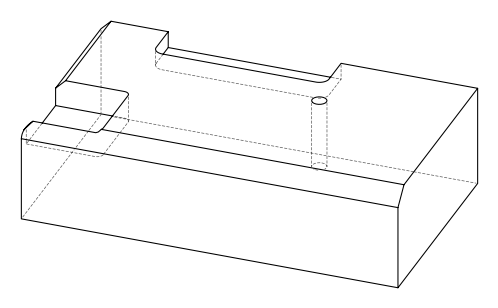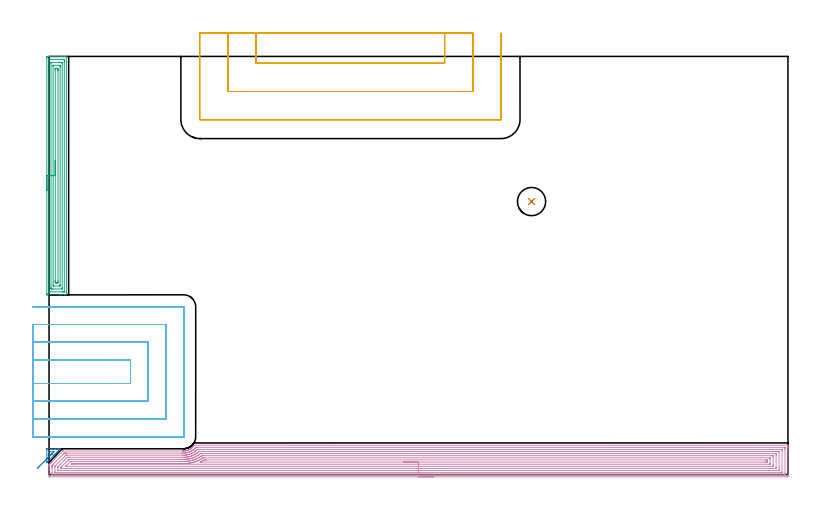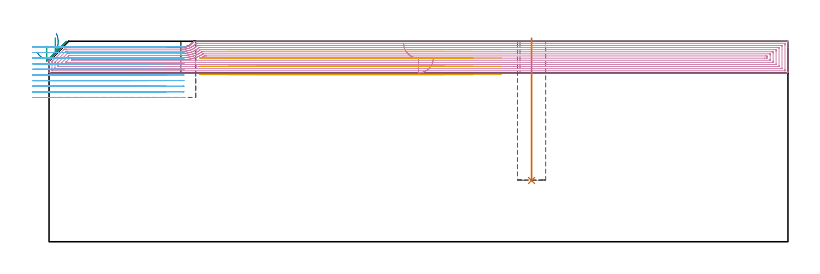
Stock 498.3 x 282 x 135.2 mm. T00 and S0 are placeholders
(PLAN: 6 operations, 3 tool changes, 74.3 min)
(1 INDEXABLE_INSERT_DRILL_BLIND_HOLE_FROM_SOLID | STEP1POCKET | NXT0302_009 | 0.39 min | 26503 mm3)
(2 AREA_MILL | FG_CHAMFER_SURFACE | UGT0205_001 | 0.35 min | 1896 mm3)
(3 AREA_MILL_1 | FG_CHAMFER_SURFACE_1 | UGT0205_001 | 6.7 min | 14604 mm3)
(4 AREA_MILL_2 | FG_CHAMFER_SURFACE_2 | UGT0205_001 | 31.25 min | 111786 mm3)
(5 MILL_SLOT | SLOT_PARTIAL_RECTANGULAR | UGT0201_109 | Follow Part, ap 6.35, ae 75% | 11.34 min | 283521 mm3)
(6 MILL_SLOT_1 | SLOT_PARTIAL_RECTANGULAR_1 | NXT0201_012 | Follow Part, ap 4, ae 75% | 24.32 min | 386224 mm3)
(TOOL NXT0302_009 | Index. Insert Drill 19mm [880-D1900L25-05] | D19 PA176 FL95 Z2)
(TOOL UGT0205_001 | Chamfer Mill 20 x 3 x 45 deg. | D20 FL50 Z2)
(TOOL UGT0201_109 | End Mill 25.4 mm | D25.4 FL25 Z2)
(TOOL NXT0201_012 | ENDMILL 16mm [2P460-1600-NA 1630] | D16 FL38 Z6)
(OP 1 INDEXABLE_INSERT_DRILL_BLIND_HOLE_FROM_SOLID)
G17 G21 G94 G90
T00 M6
G54
G17 G0 G90 X325.4 Y184.1 S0 M3
G43 Z145.2 H1
G94 G81 G98 Z41.3 F250. R137.2
G80
M5
M2
(OP 2 AREA_MILL)
G17 G21 G94 G90
T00 M6
G54
G17 G0 G90 X4.841 Y14.441 S1061 M3
G43 Z145.2 H0
Z140.588
G94 G1 X5.175 Y14.775 Z139.855 F250.
X5.462 Y15.062 Z139.083
X5.701 Y15.301 Z138.278
X5.889 Y15.489 Z137.448
X6.025 Y15.625 Z136.597
X6.109 Y15.709 Z135.732
X6.138 Y15.738 Z134.861
X6.114 Y15.714 Z133.989
X6.037 Y15.637 Z133.124
X5.906 Y15.506 Z132.271
X5.723 Y15.323 Z131.438
X5.49 Y15.09 Z130.631
X5.207 Y14.807 Z129.855
X4.878 Y14.478 Z129.117
X4.505 Y14.105 Z128.422
X4.09 Y13.691 Z127.777
X3.638 Y13.238 Z127.184
X3.15 Y12.75 Z126.65
X-1.17 Y8.429 Z122.328
X-1.32 Y8.278 Z122.177
X-1.473 Y8.131 Z122.025
X-1.494 Y8.117 Z122.003
X-1.499 Y8.131 Z121.999
X-1.5 Y16.773 Z122.
X-1.498 Y17.398
X-1.497 Y17.399
X4.491 Y17.4 Z127.986
X5.919 Z129.415
X6.279 Z129.774
X6.999 Z130.499
X7.711 Z131.21
X7.769 Z131.267
X7.777 Z131.274
X7.78 Y17.391 Z131.277
Y17.383
X7.776 Y17.375 Z131.273
X7.173 Y16.773 Z130.673
X3.15 Y12.75 Z126.65
X1.925 Y13.975 Z125.425
X0.584 Y12.634 Z124.084
X0.253 Y12.303 Z123.753
X0.135 Y12.189 Z123.635
X0.021 Y12.082 Z123.521
X-0.079 Y12. Z123.421
X-0.083 Y12.196 Z123.417
X-0.085 Y12.303 Z123.415
Y14.985
Y15.091
X-0.082 Y15.198 Z123.418
X-0.076 Y15.39 Z123.424
X0.021 Y15.392 Z123.521
X0.501 Y15.399 Z124.001
X2.703 Z126.203
X3.186 Y15.396 Z126.686
X3.253 Y15.39 Z126.753
X3.312 Y15.373 Z126.812
X3.262 Y15.32 Z126.762
X2.935 Y14.985 Z126.435
X1.925 Y13.975 Z125.425
X1.406 Y13.456 Z124.953
X0.861 Y12.91 Z124.547
X0.292 Y12.341 Z124.209
X-0.296 Y11.754 Z123.943
X-0.897 Y11.152 Z123.75
X-1.509 Y10.541 Z123.632
X-2.125 Y9.925 Z123.59
X-2.741 Y9.309 Z123.624
X-3.353 Y8.697 Z123.734
X-3.956 Y8.094 Z123.919
X-4.545 Y7.505 Z124.177
X-5.116 Y6.934 Z124.508
X-5.665 Y6.385 Z124.907
X-6.186 Y5.863 Z125.372
X-6.678 Y5.372 Z125.9
X-7.134 Y4.916 Z126.486
X-7.553 Y4.497 Z127.127
X-7.931 Y4.119 Z127.817
G0 Z145.2
M5
M2
(OP 3 AREA_MILL_1)
G17 G21 G94 G90
T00 M6
G54
G17 G0 G90 X-1.5 Y191.6 S1061 M3
G43 Z145.2 H0
Z132.
G94 G1 Y191.638 Z131.128 F250.
Y191.752 Z130.264
Y191.941 Z129.412
Y192.203 Z128.58
Y192.537 Z127.774
Y192.94 Z127.
Y193.408 Z126.264
Y193.94 Z125.572
Y194.529 Z124.929
Y195.172 Z124.34
Y195.864 Z123.808
Y196.6 Z123.34
Y197.374 Z122.937
Y198.18 Z122.603
Y199.012 Z122.341
Y199.864 Z122.152
Y200.728 Z122.038
Y201.6 Z122.
Y280.956
X-1.499 Y281.405 Z122.001
X-1.495 Y281.843 Z122.003
X-1.491 Y281.99 Z122.006
X-1.063 Y281.995 Z122.434
X-0.476 Y282. Z123.021
X7.741 Z131.236
X8.328 Z131.825
X8.622 Z132.118
X10.383 Z133.877
X10.97 Z134.469
X11.263 Z134.762
X11.409 Y281.999 Z134.908
X11.694 Y281.99 Z135.193
X11.7 Y281.851 Z135.2
Y121.349
X11.694 Y121.21 Z135.193
X11.408 Y121.2 Z134.907
X10.97 Z134.469
X10.383 Z133.877
X8.328 Z131.825
X7.741 Z131.236
X7.154 Z130.65
X-0.476 Z123.021
X-1.063 Y121.202 Z122.434
X-1.278 Y121.204 Z122.219
X-1.491 Y121.21 Z122.006
X-1.495 Y121.357 Z122.003
X-1.499 Y121.795 Z122.001
X-1.5 Y122.237 Z122.
Y201.6
X-0.086 Z123.414
X-0.085 Y279.82 Z123.415
X-0.084 Y279.92 Z123.416
X-0.081 Y279.968 Z123.419
X-0.08 Y279.985 Z123.42
X-0.048 Y279.99 Z123.452
X0.327 Y279.998 Z123.827
X0.698 Y279.999 Z124.198
X1.205 Y280. Z124.705
X9.502 Y279.999 Z133.002
X10.013 Y279.996 Z133.513
X10.197 Y279.99 Z133.697
X10.279 Y279.974 Z133.779
X10.284 Y279.722 Z133.784
X10.285 Y279.622 Z133.785
X10.286 Y278.828 Z133.786
X10.285 Y123.38 Z133.785
X10.284 Y123.28 Z133.784
X10.281 Y123.232 Z133.781
X10.28 Y123.215 Z133.78
X10.248 Y123.21 Z133.748
X9.873 Y123.202 Z133.373
X9.502 Y123.201 Z133.002
X8.995 Y123.2 Z132.495
X0.698 Y123.201 Z124.198
X0.187 Y123.203 Z123.687
X0.003 Y123.21 Z123.503
X-0.079 Y123.226 Z123.421
X-0.084 Y123.478 Z123.416
X-0.085 Y123.578 Z123.415
X-0.086 Y124.372 Z123.414
Y201.6
X1.328 Z124.828
X1.329 Y277.2 Z124.829
X1.331 Y277.839 Z124.831
X1.333 Y277.964 Z124.833
X1.335 Y277.987 Z124.835
X1.366 Y277.993 Z124.866
X1.42 Y277.999 Z124.92
X7.582 Y278. Z131.082
X8.463 Y277.999 Z131.963
X8.622 Y277.996 Z132.122
X8.781 Y277.99 Z132.281
X8.865 Y277.981 Z132.365
X8.868 Y277.923 Z132.368
X8.87 Y277.839 Z132.37
X8.871 Y277.586 Z132.371
X8.872 Y276.947 Z132.372
X8.871 Y126. Z132.371
X8.869 Y125.361 Z132.369
X8.867 Y125.236 Z132.367
X8.865 Y125.213 Z132.365
X8.833 Y125.207 Z132.333
X8.78 Y125.201 Z132.28
X2.618 Y125.2 Z126.118
X1.737 Y125.201 Z125.237
X1.578 Y125.204 Z125.078
X1.419 Y125.21 Z124.919
X1.335 Y125.219 Z124.835
X1.332 Y125.277 Z124.832
X1.33 Y125.361 Z124.83
X1.329 Y125.614 Z124.829
X1.328 Y126.253 Z124.828
Y201.6
X2.743 Z126.243
Y275.164
X2.746 Y275.764 Z126.246
X2.75 Y275.968 Z126.25
X2.752 Y275.991 Z126.252
X2.772 Y275.993 Z126.272
X2.823 Y275.997 Z126.323
X2.926 Y275.999 Z126.426
X6.916 Z130.416
X7.282 Y275.99 Z130.782
X7.45 Y275.983 Z130.95
X7.452 Y275.886 Z130.952
X7.456 Y275.452 Z130.956
X7.457 Y275.164 Z130.957
Y274.56
Y128.036
X7.454 Y127.436 Z130.954
X7.45 Y127.232 Z130.95
X7.448 Y127.209 Z130.948
X7.428 Y127.207 Z130.928
X7.377 Y127.203 Z130.877
X7.274 Y127.201 Z130.774
X3.284 Z126.784
X2.918 Y127.21 Z126.418
X2.75 Y127.217 Z126.25
X2.748 Y127.314 Z126.248
X2.744 Y127.748 Z126.244
X2.743 Y129.82 Z126.243
Y201.6
X4.157 Z127.657
Y273.507
X4.159 Y273.634 Z127.659
X4.164 Y273.888 Z127.664
X4.169 Y273.991 Z127.669
X4.182 Y273.994 Z127.682
X4.22 Y273.996 Z127.72
X4.489 Y273.999 Z127.989
X5.1 Z128.6
X5.37 Y273.998 Z128.87
X5.98 Y273.99 Z129.48
X6.036 Y273.38 Z129.536
X6.039 Y273.321 Z129.539
X6.043 Y272.489 Z129.543
Y272.425
Y130.648
X6.039 Y129.82 Z129.539
X6.037 Y129.763 Z129.537
X5.98 Y129.21 Z129.48
X5.708 Y129.204 Z129.208
X5.1 Y129.201 Z128.6
X4.83 Y129.202 Z128.33
X4.22 Y129.21 Z127.72
X4.164 Y129.82 Z127.664
X4.161 Y129.88 Z127.661
X4.157 Y130.711 Z127.657
Y130.775
Y201.6
Y202.472 Z127.695
Y203.336 Z127.809
Y204.188 Z127.998
Y205.02 Z128.26
Y205.826 Z128.594
Y206.6 Z128.997
Y207.336 Z129.465
Y208.028 Z129.996
Y208.671 Z130.586
Y209.26 Z131.229
Y209.792 Z131.921
Y210.26 Z132.657
Y210.663 Z133.431
Y210.997 Z134.237
Y211.259 Z135.069
Y211.448 Z135.92
Y211.562 Z136.785
Y211.6 Z137.657
G0 Z145.2
M5
M2
(OP 4 AREA_MILL_2)
G17 G21 G94 G90
T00 M6
G54
G17 G0 G90 X259.15 Y-1.5 S1061 M3
G43 Z145.2 H0
Z123.9
G94 G1 X259.112 Z123.028 F250.
X258.998 Z122.163
X258.809 Z121.312
X258.547 Z120.48
X258.213 Z119.674
X257.81 Z118.9
X257.342 Z118.164
X256.81 Z117.472
X256.221 Z116.829
X255.578 Z116.239
X254.886 Z115.708
X254.15 Z115.24
X253.376 Z114.837
X252.57 Z114.503
X251.738 Z114.241
X250.887 Z114.052
X250.022 Z113.938
X249.15 Z113.9
X0.627
X0.22 Y-1.496 Z113.902
X0.01 Y-1.492 Z113.906
X0. Y-1.279 Z114.118
Y3.405 Z118.799
Y4.817 Z120.213
Y5.173 Z120.568
Y5.883 Z121.283
Y6.542 Z121.941
X0.001 Y6.586 Z121.984
X0.007 Y6.599 Z121.997
X0.017 Y6.618 Z122.015
X0.18 Y6.781 Z122.179
X0.338 Y6.94 Z122.335
X0.495 Y7.096 Z122.494
X0.627 Y7.228 Z122.625
X0.78 Y7.382 Z122.777
X0.932 Y7.533 Z122.931
X1.074 Y7.675 Z123.072
X1.222 Y7.824 Z123.22
X1.369 Y7.97 Z123.368
X1.521 Y8.122 Z123.519
X1.664 Y8.266 Z123.662
X1.806 Y8.407 Z123.805
X1.968 Y8.569 Z123.966
X2.106 Y8.708 Z124.104
X2.243 Y8.844 Z124.242
X2.415 Y9.016 Z124.413
X9.202 Y15.801 Z131.2
X9.305 Y15.896 Z131.29
X9.566 Y15.9 Z131.3
X90.085 Y15.901
X90.395 Y15.905
X90.533 Y15.907 Z131.302
X90.544
X90.962 Y15.914 Z131.303
X91.425 Y15.934 Z131.33
X91.812 Y15.976 Z131.369
X91.872 Y15.982 Z131.376
X92.239 Y16.039 Z131.437
X92.32 Y16.052 Z131.451
X92.765 Y16.148 Z131.547
X92.849 Y16.171 Z131.57
X93.143 Y16.252 Z131.65
X93.509 Y16.368 Z131.766
X93.516 Y16.371 Z131.768
X93.599 Y16.404 Z131.799
X93.659 Y16.427 Z131.823
X94.109 Y16.619 Z132.014
X94.553 Y16.828 Z132.228
X94.917 Y17.032 Z132.43
X95.146 Y17.173 Z132.571
X95.273 Y17.251 Z132.649
X95.446 Y17.371 Z132.769
X95.901 Y17.722 Z133.121
X96.34 Y18.095 Z133.494
X96.377 Y18.13 Z133.529
X96.664 Y18.431 Z133.829
X96.788 Y18.56 Z133.959
X97.056 Y18.873 Z134.268
X97.175 Y19.01 Z134.409
X97.234 Y19.083 Z134.482
X97.391 Y19.307 Z134.707
X97.576 Y19.57 Z134.97
X97.722 Y19.794 Z135.194
X97.729
X98.069 Y19.8 Z135.2
X498.12
X498.291 Y19.797 Z135.188
X498.293 Y19.783 Z135.174
X498.3 Y19.41 Z134.809
Y19.141 Z134.541
Y18.431 Z133.826
Y17.191 Z132.588
Y15.779 Z131.175
Y-0.75 Z114.647
X498.297 Y-1.015 Z114.383
X498.291 Y-1.492 Z113.906
X498.159 Y-1.495 Z113.903
X497.673 Y-1.5 Z113.9
X249.15
Y-0.086 Z115.314
X2.368 Y-0.085 Z115.315
X2.02 Y-0.079 Z115.321
X2.01 Y0.034 Z115.434
X2.003 Y0.276 Z115.676
X2.001 Y0.753 Z116.153
X2. Y1.163 Z116.563
Y4.699 Z120.099
X2.001 Y5.173 Z120.573
X2.002 Y5.58 Z120.98
X2.01 Y6.056 Z121.456
X2.017 Y6.155 Z121.555
X2.079 Y6.222 Z121.622
X2.161 Y6.308 Z121.708
X2.415 Y6.565 Z121.965
X2.603 Y6.754 Z122.154
X9.861 Y14.011 Z129.411
X10.161 Y14.307 Z129.707
X10.266 Y14.406 Z129.806
X10.345 Y14.479 Z129.879
X10.46 Y14.48 Z129.88
X10.876 Y14.484 Z129.884
X11.354 Y14.485 Z129.885
X11.768 Y14.486 Z129.886
X89.543 Y14.487 Z129.887
X90.024 Y14.489 Z129.889
X90.431 Y14.492 Z129.892
X90.918 Y14.5 Z129.9
X91.303 Y14.515 Z129.915
X91.812 Y14.55 Z129.95
X92.128 Y14.583 Z129.983
X92.706 Y14.67 Z130.07
X92.898 Y14.705 Z130.105
X93.599 Y14.861 Z130.261
X93.627 Y14.868 Z130.268
X93.726 Y14.895 Z130.295
X94.388 Y15.105 Z130.505
X94.493 Y15.144 Z130.544
X94.947 Y15.331 Z130.731
X95.387 Y15.528 Z130.928
X95.558 Y15.61 Z131.01
X95.89 Y15.779 Z131.179
X96.14 Y15.919 Z131.319
X96.281 Y16.003 Z131.403
X96.689 Y16.26 Z131.66
X97.175 Y16.613 Z132.013
X97.204 Y16.634 Z132.034
X97.239 Y16.663 Z132.063
X97.688 Y17.04 Z132.44
X98.069 Y17.382 Z132.782
X98.152 Y17.465 Z132.865
X98.229 Y17.547 Z132.947
X98.576 Y17.93 Z133.33
X98.963 Y18.365 Z133.765
X99.015 Y18.38 Z133.78
X99.857 Y18.385 Z133.785
X99.903 Y18.386 Z133.786
X495.932 Y18.385 Z133.785
X496.28 Y18.379 Z133.779
X496.29 Y18.266 Z133.666
X496.297 Y18.024 Z133.424
X496.299 Y17.547 Z132.947
X496.3 Y17.137 Z132.537
Y0.753 Z116.153
X496.298 Y0.345 Z115.745
X496.29 Y-0.066 Z115.334
X496.287 Y-0.08 Z115.32
X496.282 Y-0.082 Z115.318
X496.257 Y-0.084 Z115.316
X496.204 Y-0.085 Z115.315
X496.098 Y-0.086 Z115.314
X249.15
Y1.328 Z116.728
X4.514 Y1.329 Z116.729
X4.203 Y1.33 Z116.73
X4.099 Y1.332 Z116.732
X4.024 Y1.335 Z116.735
X4.01 Y1.437 Z116.837
X4.005 Y1.637 Z117.037
X4.001 Y1.836 Z117.236
Y5.372 Z120.772
X4.007 Y5.573 Z120.973
X4.012 Y5.7 Z121.1
X4.061 Y5.753 Z121.153
X4.203 Y5.903 Z121.303
X10.543 Y12.244 Z127.644
X10.948 Y12.645 Z128.045
X11.354 Y13.046 Z128.446
X11.387 Y13.065 Z128.465
X11.416 Y13.067 Z128.467
X12.248 Y13.071 Z128.471
X12.305
X90.079 Y13.073 Z128.473
X90.918 Y13.08 Z128.48
X90.964 Y13.082 Z128.482
X91.812 Y13.122 Z128.522
X91.894 Y13.127 Z128.527
X92.623 Y13.209 Z128.609
X92.706 Y13.221 Z128.621
X93.39 Y13.334 Z128.734
X93.599 Y13.379 Z128.779
X94.118 Y13.499 Z128.899
X94.493 Y13.596 Z128.996
X94.814 Y13.694 Z129.094
X95.387 Y13.878 Z129.278
X95.486 Y13.914 Z129.314
X95.732 Y14.011 Z129.411
X96.114 Y14.177 Z129.577
X96.281 Y14.252 Z129.652
X96.721 Y14.46 Z129.86
X97.175 Y14.695 Z130.095
X97.306 Y14.766 Z130.166
X97.528 Y14.895 Z130.295
X97.86 Y15.102 Z130.502
X98.069 Y15.237 Z130.637
X98.384 Y15.468 Z130.868
X98.799 Y15.779 Z131.179
X98.89 Y15.851 Z131.251
X98.963 Y15.912 Z131.312
X99.367 Y16.263 Z131.663
X99.8 Y16.663 Z132.063
X99.829 Y16.691 Z132.091
X100.097 Y16.965 Z132.365
X100.165 Y16.967 Z132.367
X100.751 Y16.97 Z132.37
X101.333 Y16.971 Z132.371
X101.645
X493.786
X494.097 Y16.969 Z132.369
X494.201 Y16.968 Z132.368
X494.276 Y16.965 Z132.365
X494.29 Y16.863 Z132.263
X494.295 Y16.663 Z132.063
X494.299 Y16.464 Z131.864
Y1.637 Z117.037
X494.297 Y1.44 Z116.84
X494.29 Y1.371 Z116.771
X494.284 Y1.335 Z116.735
X494.253 Y1.334 Z116.734
X494.097 Y1.331 Z116.731
X493.515 Y1.329 Z116.729
X493.204 Y1.328 Z116.728
X249.15
Y2.743 Z118.143
X6.885
X6.659 Y2.744 Z118.144
X6.128 Y2.75 Z118.15
X6.01 Y2.757 Z118.157
X6.006 Y2.966 Z118.366
X6. Y3.395 Z118.795
Y5.163 Z120.563
X6.001 Y5.173 Z120.573
X6.008 Y5.227 Z120.627
X6.013 Y5.252 Z120.652
X6.033 Y5.276 Z120.676
X6.114 Y5.362 Z120.762
X6.24 Y5.491 Z120.891
X6.4 Y5.651 Z121.051
X12.178 Y11.429 Z126.829
X12.248 Y11.498 Z126.898
X12.404 Y11.643 Z127.043
X12.545 Y11.65 Z127.05
X12.844 Y11.655 Z127.055
X13.142 Y11.656 Z127.056
X13.735 Y11.657 Z127.057
X89.721 Y11.659 Z127.059
X90.024 Y11.66 Z127.06
X90.608 Y11.666 Z127.066
X90.918 Y11.672 Z127.072
X91.474 Y11.694 Z127.094
X91.812 Y11.711 Z127.111
X92.312 Y11.749 Z127.149
X92.706 Y11.79 Z127.19
X93.114 Y11.84 Z127.24
X93.599 Y11.917 Z127.317
X93.883 Y11.963 Z127.363
X94.493 Y12.094 Z127.494
X94.616 Y12.122 Z127.522
X95.111 Y12.244 Z127.644
X95.326 Y12.304 Z127.704
X95.387 Y12.323 Z127.723
X96.001 Y12.521 Z127.921
X96.281 Y12.613 Z128.013
X96.653 Y12.76 Z128.16
X97.175 Y12.977 Z128.377
X97.281 Y13.023 Z128.423
X97.51 Y13.127 Z128.527
X97.885 Y13.31 Z128.71
X98.069 Y13.403 Z128.803
X98.468 Y13.617 Z129.017
X98.963 Y13.901 Z129.301
X99.032 Y13.943 Z129.343
X99.139 Y14.011 Z129.411
X99.567 Y14.298 Z129.698
X99.857 Y14.508 Z129.908
X100.079 Y14.676 Z130.076
X100.359 Y14.895 Z130.295
X100.574 Y15.071 Z130.471
X100.751 Y15.219 Z130.619
X101.057 Y15.476 Z130.876
X101.148 Y15.55 Z130.95
X101.311 Y15.553 Z130.953
X101.645 Y15.556 Z130.956
X101.87 Y15.557 Z130.957
X102.539
X491.416
X491.642 Y15.556 Z130.956
X492.172 Y15.55 Z130.95
X492.29 Y15.542 Z130.942
X492.294 Y15.334 Z130.734
X492.3 Y14.905 Z130.305
Y3.414 Z118.814
X492.294 Y2.968 Z118.368
X492.29 Y2.756 Z118.156
X492.078 Y2.749 Z118.149
X491.416 Y2.744 Z118.144
X491.191 Y2.743 Z118.143
X249.15
Y4.157 Z119.557
X8.539 Y4.158 Z119.558
X8.273 Y4.161 Z119.561
X8.096 Y4.164 Z119.564
X8.009 Y4.172 Z119.572
X8.007 Y4.194 Z119.594
X8.005 Y4.289 Z119.689
X8.007 Y4.621 Z120.021
X8.01 Y4.785 Z120.185
X8.082 Y4.872 Z120.272
X8.374 Y5.173 Z120.573
X8.521 Y5.322 Z120.722
X8.672 Y5.474 Z120.874
X12.965 Y9.767 Z125.167
X13.142 Y9.942 Z125.342
X13.415 Y10.206 Z125.606
X13.464 Y10.236 Z125.636
X13.543 Y10.238 Z125.638
X13.707 Y10.241 Z125.641
X14.036 Y10.243 Z125.643
X14.272
X89.364 Y10.244 Z125.644
X90.024 Y10.245 Z125.645
X90.255 Y10.247 Z125.647
X90.918 Y10.256 Z125.656
X91.134 Y10.262 Z125.662
X91.812 Y10.291 Z125.691
X91.988 Y10.301 Z125.701
X92.706 Y10.358 Z125.758
X92.814 Y10.368 Z125.768
X93.599 Y10.461 Z125.861
X93.613 Y10.463 Z125.863
X93.697 Y10.476 Z125.876
X94.376 Y10.592 Z125.992
X94.493 Y10.615 Z126.015
X95.108 Y10.752 Z126.152
X95.387 Y10.818 Z126.218
X95.824 Y10.928 Z126.328
X96.281 Y11.061 Z126.461
X96.512 Y11.131 Z126.531
X97.175 Y11.341 Z126.741
X97.189 Y11.346 Z126.746
X97.227 Y11.36 Z126.76
X97.822 Y11.604 Z127.004
X98.069 Y11.709 Z127.109
X98.442 Y11.875 Z127.275
X98.963 Y12.113 Z127.513
X99.052 Y12.156 Z127.556
X99.222 Y12.244 Z127.644
X99.632 Y12.466 Z127.866
X99.857 Y12.592 Z127.992
X100.196 Y12.793 Z128.193
X100.751 Y13.136 Z128.536
X101.263 Y13.505 Z128.905
X101.645 Y13.79 Z129.19
X102.074 Y14.121 Z129.521
X102.273 Y14.136 Z129.536
X102.409 Y14.14 Z129.54
X102.539 Y14.142 Z129.542
X103.3 Y14.143 Z129.543
X489.761 Y14.142 Z129.542
X490.027 Y14.139 Z129.539
X490.204 Y14.136 Z129.536
X490.291 Y14.128 Z129.528
X490.293 Y14.106 Z129.506
X490.296 Y14.011 Z129.411
X490.3 Y13.347 Z128.747
Y13.127 Z128.527
Y4.508 Z119.908
X490.297 Y4.289 Z119.689
X490.294 Y4.206 Z119.606
X490.291 Y4.171 Z119.571
X490.16 Y4.164 Z119.564
X489.894 Y4.159 Z119.559
X489.761 Y4.157 Z119.557
X249.15
Y5.571 Z120.971
X11.354 Y5.572 Z120.972
X11.293 Y5.573 Z120.973
X11.256 Y5.575 Z120.975
X11.241 Y5.577 Z120.977
X11.25 Y5.59 Z120.99
X11.285 Y5.634 Z121.034
X11.309 Y5.66 Z121.06
X11.354 Y5.707 Z121.107
X14.198 Y8.548 Z123.948
X14.361 Y8.708 Z124.108
X14.475 Y8.815 Z124.215
X14.686 Y8.824 Z124.224
X14.81 Y8.827 Z124.227
X14.93 Y8.828 Z124.228
X15.702 Y8.829 Z124.229
X89.9 Y8.83 Z124.23
X90.024 Y8.831 Z124.231
X90.787 Y8.837 Z124.237
X90.918 Y8.84 Z124.24
X91.652 Y8.866 Z124.266
X91.812 Y8.874 Z124.274
X92.493 Y8.918 Z124.318
X92.706 Y8.936 Z124.336
X93.307 Y8.997 Z124.397
X93.599 Y9.031 Z124.431
X94.1 Y9.097 Z124.497
X94.493 Y9.16 Z124.56
X94.867 Y9.222 Z124.622
X95.387 Y9.33 Z124.73
X95.604 Y9.378 Z124.778
X96.281 Y9.536 Z124.936
X96.327 Y9.547 Z124.947
X96.503 Y9.592 Z124.992
X97.021 Y9.744 Z125.144
X97.175 Y9.791 Z125.191
X97.697 Y9.96 Z125.36
X98.069 Y10.083 Z125.483
X98.355 Y10.194 Z125.594
X98.963 Y10.434 Z125.834
X98.993 Y10.446 Z125.846
X99.062 Y10.476 Z125.876
X99.608 Y10.723 Z126.123
X99.857 Y10.838 Z126.238
X100.212 Y11.009 Z126.409
X100.751 Y11.285 Z126.685
X100.8 Y11.311 Z126.711
X100.888 Y11.36 Z126.76
X101.362 Y11.639 Z127.039
X101.645 Y11.81 Z127.21
X101.912 Y11.98 Z127.38
X102.313 Y12.244 Z127.644
X102.447 Y12.335 Z127.735
X102.539 Y12.4 Z127.8
X102.967 Y12.704 Z128.104
X103.007 Y12.722 Z128.122
X103.065 Y12.724 Z128.124
X103.188 Y12.727 Z128.127
X103.433 Y12.728 Z128.128
X103.836 Y12.729 Z128.129
X487.349
X487.84 Y12.727 Z128.127
X488.249 Y12.723 Z128.123
X488.29 Y12.72 Z128.12
X488.296 Y12.677 Z128.077
X488.299 Y12.244 Z127.644
X488.3 Y11.789 Z127.189
Y6.485 Z121.885
X488.299 Y6.056 Z121.456
X488.295 Y5.606 Z121.006
X488.29 Y5.578 Z120.978
X488.268 Y5.576 Z120.976
X488.208 Y5.573 Z120.973
X488.085 Y5.572 Z120.972
X487.84 Y5.571 Z120.971
X249.15
Y6.985 Z122.385
X15.778 Y6.986 Z122.386
X15.107 Y6.998 Z122.398
X15.435 Y7.325 Z122.725
X15.522 Y7.408 Z122.808
X15.689 Y7.411 Z122.811
X15.824 Y7.413 Z122.813
X16.239 Y7.414 Z122.814
X16.546 Y7.415 Z122.815
X89.851 Y7.416 Z122.816
X90.024
X90.433 Y7.419 Z122.819
X90.746 Y7.422 Z122.822
X90.918 Y7.426 Z122.826
X91.31 Y7.436 Z122.836
X91.644 Y7.448 Z122.848
X91.812 Y7.456 Z122.856
X92.165 Y7.475 Z122.875
X92.545 Y7.498 Z122.898
X92.706 Y7.51 Z122.91
X92.998 Y7.535 Z122.935
X93.459 Y7.579 Z122.979
X93.599 Y7.593 Z122.993
X93.808 Y7.618 Z123.018
X94.401 Y7.693 Z123.093
X94.493 Y7.706 Z123.106
X94.597 Y7.721 Z123.121
X95.238 Y7.824 Z123.224
X95.365 Y7.846 Z123.246
X95.387 Y7.85 Z123.25
X96.099 Y8.004 Z123.404
X96.281 Y8.046 Z123.446
X96.819 Y8.176 Z123.576
X97.175 Y8.266 Z123.666
X97.522 Y8.365 Z123.765
X98.069 Y8.525 Z123.925
X98.211 Y8.568 Z123.968
X98.65 Y8.708 Z124.108
X98.884 Y8.787 Z124.187
X98.963 Y8.815 Z124.215
X99.525 Y9.036 Z124.436
X99.857 Y9.171 Z124.571
X100.155 Y9.297 Z124.697
X100.751 Y9.556 Z124.956
X100.776 Y9.568 Z124.968
X100.828 Y9.592 Z124.992
X101.375 Y9.859 Z125.259
X101.645 Y9.997 Z125.397
X101.959 Y10.165 Z125.565
X102.524 Y10.476 Z125.876
X102.539 Y10.485 Z125.885
X103.081 Y10.824 Z126.224
X103.433 Y11.047 Z126.447
X103.624 Y11.171 Z126.571
X103.743 Y11.247 Z126.647
X103.814 Y11.291 Z126.691
X103.853 Y11.308 Z126.708
X104.373 Y11.315 Z126.715
X486.098 Y11.314 Z126.714
X486.251 Y11.309 Z126.709
X486.283 Y11.308 Z126.708
X486.29 Y11.291 Z126.691
X486.296 Y11.263 Z126.663
X486.298 Y11.234 Z126.634
X486.3 Y11.114 Z126.514
Y10.476 Z125.876
Y7.579 Z122.979
X486.298 Y7.333 Z122.733
X486.295 Y7.17 Z122.57
X486.29 Y7.04 Z122.44
X486.281 Y6.991 Z122.391
X486.006 Y6.985 Z122.385
X249.15
Y8.399 Z123.799
X102.539 Y8.4 Z123.8
X101.956 Y8.401 Z123.801
X101.946 Y8.402 Z123.802
X101.944 Y8.403 Z123.803
X101.946 Y8.41 Z123.81
X102.555 Y8.708 Z124.108
X103.123 Y9.014 Z124.414
X103.433 Y9.184 Z124.584
X103.694 Y9.334 Z124.734
X104.136 Y9.592 Z124.992
X104.255 Y9.663 Z125.063
X104.625 Y9.887 Z125.287
X104.915 Y9.894 Z125.294
X105.221 Y9.898 Z125.298
X105.803 Y9.9 Z125.3
X106.115
X483.37
X483.956 Y9.897 Z125.297
X484.264 Y9.893 Z125.293
X484.296 Y9.592 Z124.992
X484.299 Y9.558 Z124.958
X484.298 Y8.708 Z124.108
X484.297 Y8.675 Z124.075
X484.264 Y8.406 Z123.806
X483.68 Y8.402 Z123.802
X482.476 Y8.399 Z123.799
X249.15
X248.278 Z123.837
X247.414 Z123.951
X246.562 Z124.14
X245.73 Z124.403
X244.924 Z124.736
X244.15 Z125.139
X243.414 Z125.608
X242.722 Z126.139
X242.079 Z126.728
X241.49 Z127.372
X240.959 Z128.064
X240.49 Z128.799
X240.087 Z129.573
X239.753 Z130.379
X239.491 Z131.211
X239.302 Z132.063
X239.188 Z132.928
X239.15 Z133.799
G0 Z145.2
M5
M2
(OP 5 MILL_SLOT)
G17 G21 G94 G90
T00 M6
G54
G17 G0 G90 X139.7 Y297.7 S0 M3
G43 Z145.2 H0
Z129.575
G94 G1 Y294.7 F250.
Y277.4 F500.
X266.8
Y294.7
Y297.7 F250.
X120.65
Y294.7
Y258.35 F500.
X285.85
Y294.7
Y297.7 F250.
X101.6
Y294.7
Y239.5 F500.
G3 X101.8 Y239.3 R0.2
G1 X304.7
G3 X304.9 Y239.5 R0.2
G1 Y294.7
Y297.7 F250.
G0 X139.7 Z123.95
G1 Y294.7
Y277.4 F500.
X266.8
Y294.7
Y297.7 F250.
X120.65
Y294.7
Y258.35 F500.
X285.85
Y294.7
Y297.7 F250.
X101.6
Y294.7
Y239.5 F500.
G3 X101.8 Y239.3 R0.2
G1 X304.7
G3 X304.9 Y239.5 R0.2
G1 Y294.7
Y297.7 F250.
G0 X139.7 Z118.325
G1 Y294.7
Y277.4 F500.
X266.8
Y294.7
Y297.7 F250.
X120.65
Y294.7
Y258.35 F500.
X285.85
Y294.7
Y297.7 F250.
X101.6
Y294.7
Y239.5 F500.
G3 X101.8 Y239.3 R0.2
G1 X304.7
G3 X304.9 Y239.5 R0.2
G1 Y294.7
Y297.7 F250.
G0 X139.7 Z112.7
G1 Y294.7
Y277.4 F500.
X266.8
Y294.7
Y297.7 F250.
X120.65
Y294.7
Y258.35 F500.
X285.85
Y294.7
Y297.7 F250.
X101.6
Y294.7
Y239.5 F500.
G3 X101.8 Y239.3 R0.2
G1 X304.7
G3 X304.9 Y239.5 R0.2
G1 Y294.7
Y297.7 F250.
G0 Z145.2
M5
M2
(OP 6 MILL_SLOT_1)
G17 G21 G94 G90
T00 M6
G54
G17 G0 G90 X-11. Y61.378 S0 M3
G43 Z145.2 H1
Z131.41
G94 G1 X-8. Y61.399 F250.
X-7.746 Y61.4 F500.
X54.9
Y77.2
X-7.746
X-8. Y77.201
X-11. Y77.222 F250.
Y49.367
X-8. Y49.399
G2 X-7.746 Y49.4 R24. F500.
G1 X66.9
Y89.2
X-7.746
G2 X-8. Y89.201 R24.
G1 X-11. Y89.233 F250.
X-10.999 Y37.334
X-8. Y37.397
G2 X-7.746 Y37.4 R12. F500.
G1 X78.9
Y101.2
X-7.746
G2 X-8. Y101.203 R12.
G1 X-10.999 Y101.266 F250.
X-10.746 Y25.4
X-7.746
X90.8 F500.
X90.855 Y25.405
X90.895 Y25.445
X90.9 Y25.5
Y113.1
X90.895 Y113.155
X90.855 Y113.195
X90.8 Y113.2
X-7.746
X-10.746 F250.
G0 X-11. Y61.4 Z127.62
G1 X-8.
X54.9 F500.
Y77.2
X-8.
X-11. F250.
Y49.4
X-8.
X66.9 F500.
Y89.2
X-8.
X-11. F250.
Y37.4
X-8.
X78.9 F500.
Y101.2
X-8.
X-11. F250.
Y25.4
X-8.
X90.8 F500.
X90.855 Y25.405
X90.895 Y25.445
X90.9 Y25.5
Y113.1
X90.895 Y113.155
X90.855 Y113.195
X90.8 Y113.2
X-8.
X-11. F250.
G0 Y61.4 Z123.83
G1 X-8.
X54.9 F500.
Y77.2
X-8.
X-11. F250.
Y49.4
X-8.
X66.9 F500.
Y89.2
X-8.
X-11. F250.
Y37.4
X-8.
X78.9 F500.
Y101.2
X-8.
X-11. F250.
Y25.4
X-8.
X90.8 F500.
X90.855 Y25.405
X90.895 Y25.445
X90.9 Y25.5
Y113.1
X90.895 Y113.155
X90.855 Y113.195
X90.8 Y113.2
X-8.
X-11. F250.
G0 Y61.4 Z120.04
G1 X-8.
X54.9 F500.
Y77.2
X-8.
X-11. F250.
Y49.4
X-8.
X66.9 F500.
Y89.2
X-8.
X-11. F250.
Y37.4
X-8.
X78.9 F500.
Y101.2
X-8.
X-11. F250.
Y25.4
X-8.
X90.8 F500.
X90.855 Y25.405
X90.895 Y25.445
X90.9 Y25.5
Y113.1
X90.895 Y113.155
X90.855 Y113.195
X90.8 Y113.2
X-8.
X-11. F250.
G0 Y61.4 Z116.25
G1 X-8.
X54.9 F500.
Y77.2
X-8.
X-11. F250.
Y49.4
X-8.
X66.9 F500.
Y89.2
X-8.
X-11. F250.
Y37.4
X-8.
X78.9 F500.
Y101.2
X-8.
X-11. F250.
Y25.4
X-8.
X90.8 F500.
X90.855 Y25.405
X90.895 Y25.445
X90.9 Y25.5
Y113.1
X90.895 Y113.155
X90.855 Y113.195
X90.8 Y113.2
X-8.
X-11. F250.
G0 Y61.4 Z112.46
G1 X-8.
X54.9 F500.
Y77.2
X-8.
X-11. F250.
Y49.4
X-8.
X66.9 F500.
Y89.2
X-8.
X-11. F250.
Y37.4
X-8.
X78.9 F500.
Y101.2
X-8.
X-11. F250.
Y25.4
X-8.
X90.8 F500.
X90.855 Y25.405
X90.895 Y25.445
X90.9 Y25.5
Y113.1
X90.895 Y113.155
X90.855 Y113.195
X90.8 Y113.2
X-8.
X-11. F250.
G0 Y61.4 Z108.67
G1 X-8.
X54.9 F500.
Y77.2
X-8.
X-11. F250.
Y49.4
X-8.
X66.9 F500.
Y89.2
X-8.
X-11. F250.
Y37.4
X-8.
X78.9 F500.
Y101.2
X-8.
X-11. F250.
Y25.4
X-8.
X90.8 F500.
X90.855 Y25.405
X90.895 Y25.445
X90.9 Y25.5
Y113.1
X90.895 Y113.155
X90.855 Y113.195
X90.8 Y113.2
X-8.
X-11. F250.
G0 Y61.4 Z104.88
G1 X-8.
X54.9 F500.
Y77.2
X-8.
X-11. F250.
Y49.4
X-8.
X66.9 F500.
Y89.2
X-8.
X-11. F250.
Y37.4
X-8.
X78.9 F500.
Y101.2
X-8.
X-11. F250.
Y25.4
X-8.
X90.8 F500.
X90.855 Y25.405
X90.895 Y25.445
X90.9 Y25.5
Y113.1
X90.895 Y113.155
X90.855 Y113.195
X90.8 Y113.2
X-8.
X-11. F250.
G0 Y61.4 Z101.09
G1 X-8.
X54.9 F500.
Y77.2
X-8.
X-11. F250.
Y49.4
X-8.
X66.9 F500.
Y89.2
X-8.
X-11. F250.
Y37.4
X-8.
X78.9 F500.
Y101.2
X-8.
X-11. F250.
Y25.4
X-8.
X90.8 F500.
X90.855 Y25.405
X90.895 Y25.445
X90.9 Y25.5
Y113.1
X90.895 Y113.155
X90.855 Y113.195
X90.8 Y113.2
X-8.
X-11. F250.
G0 Y61.4 Z97.3
G1 X-8.
X54.9 F500.
Y77.2
X-8.
X-11. F250.
Y49.4
X-8.
X66.9 F500.
Y89.2
X-8.
X-11. F250.
Y37.4
X-8.
X78.9 F500.
Y101.2
X-8.
X-11. F250.
Y25.4
X-8.
X90.8 F500.
X90.855 Y25.405
X90.895 Y25.445
X90.9 Y25.5
Y113.1
X90.895 Y113.155
X90.855 Y113.195
X90.8 Y113.2
X-8.
X-11. F250.
G0 Z145.2
M5
M2
